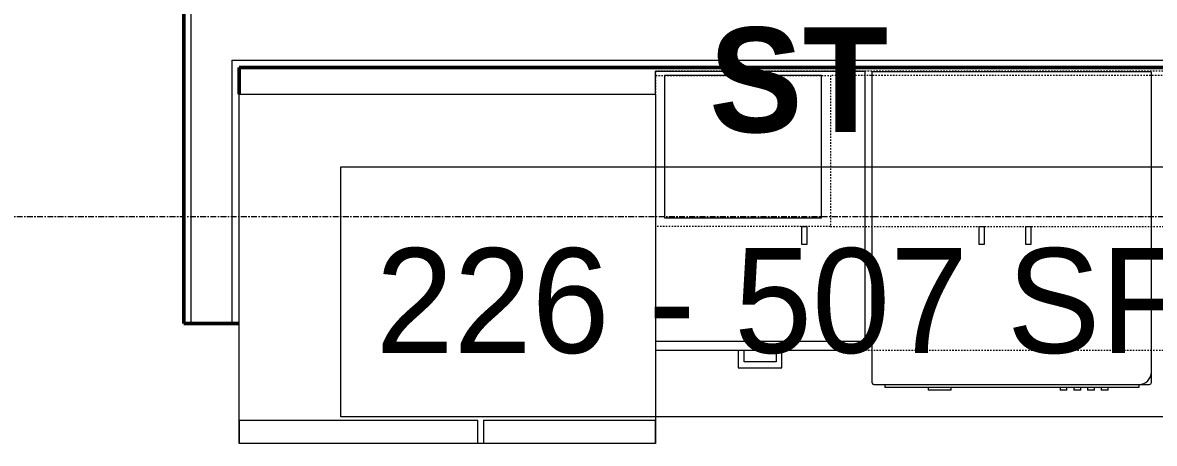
# Model space of a CAD drawing. Header units: inches. Extents: x -4217 to -1814, y 9706 to 12425.
# Drawn here: x -3111 to -3013.8, y 10147.7 to 10183.9 of the extents above; entities that cross this region are included whole.
import ezdxf

# ---------------------------------------------------------------- set-up
doc = ezdxf.new("R2010")
doc.units = ezdxf.units.IN
doc.header["$MEASUREMENT"] = 0
doc.linetypes.add('Dash', pattern=[0.25, 0.125, -0.125])
doc.linetypes.add('Grid Line 1_2_', pattern=[0.875, 0.5, -0.125, 0.125, -0.125])
for name, color, linetype, lineweight in [('A-AREA-IDEN', 2, 'Continuous', 9), ('A-WALL-3', 250, 'Continuous', 50), ('A-WALL-4', 10, 'Continuous', 13), ('Q-CASE-3', 7, 'Continuous', 9), ('Q-CASE-4', 7, 'Dash', 9), ('Q-CASE-HDLN-1', 7, 'Dash', 9), ('Q-SPCQ-1', 7, 'Continuous', 9), ('S-GRID-1', 1, 'Grid Line 1_2_', 9)]:
    doc.layers.add(name, color=color, linetype=linetype, lineweight=lineweight)
doc.styles.add('Century Gothic', font='ufonts.com_century-gothic.ttf', dxfattribs={"height": 9})
doc.styles.add('Century Gothic_B', font='GOTHICB.TTF', dxfattribs={"height": 9})

msp = doc.modelspace()

# ---------------------------------------------------------------- linework, layer by layer
at = {"layer": 'A-AREA-IDEN', "flags": 128}
msp.add_lwpolyline([(-3083.63246, 10171.49172), (-3008.12695, 10171.49172), (-3008.12695, 10149.99566), (-3083.63246, 10149.99566)], close=True, dxfattribs=at)
at = {"layer": 'A-WALL-3'}
for p, q in [((-3097.12374, 10260.92665), (-3097.12374, 10158.01747)), ((-3092.37374, 10180.02851), (-2937.27374, 10180.02851)), ((-3092.37374, 10177.71601), (-3092.37374, 10180.02851)), ((-3097.12374, 10158.01747), (-3092.37374, 10158.01747))]:
    msp.add_line(p, q, dxfattribs=at)
at = {"layer": 'A-WALL-4'}
for p, q in [((-3096.49874, 10260.92665), (-3096.49874, 10158.01747)), ((-3092.99874, 10180.65351), (-3092.37374, 10180.65351)), ((-3092.99874, 10180.65351), (-3092.99874, 10158.01747)), ((-3092.37374, 10180.65351), (-2937.27374, 10180.65351))]:
    msp.add_line(p, q, dxfattribs=at)
at = {"layer": 'Q-CASE-3'}
for p, q in [((-3056.62374, 10177.71601), (-3056.62374, 10179.71601)), ((-3056.62374, 10179.71601), (-3038.62374, 10179.71601)), ((-3042.34573, 10179.34101), (-3055.84573, 10179.34101)), ((-3055.84573, 10179.34101), (-3055.84573, 10167.09101)), ((-3042.34573, 10167.09101), (-3042.34573, 10179.34101)), ((-3038.62374, 10179.71601), (-3038.62374, 10156.46601)), ((-3055.84573, 10167.09101), (-3042.34573, 10167.09101)), ((-3044.08418, 10166.34101), (-3043.59573, 10166.34101)), ((-3044.08418, 10166.34101), (-3044.08418, 10164.84175)), ((-3043.59573, 10164.84175), (-3043.59573, 10166.34101)), ((-3028.84573, 10166.34101), (-3028.35729, 10166.34101)), ((-3028.84573, 10166.34101), (-3028.84573, 10164.84175)), ((-3028.35729, 10164.84175), (-3028.35729, 10166.34101)), ((-3024.84573, 10166.34101), (-3024.35729, 10166.34101)), ((-3024.84573, 10166.34101), (-3024.84573, 10164.84175)), ((-3024.35729, 10164.84175), (-3024.35729, 10166.34101)), ((-3044.08418, 10164.84175), (-3043.59573, 10164.84175)), ((-3028.84573, 10164.84175), (-3028.35729, 10164.84175)), ((-3024.84573, 10164.84175), (-3024.35729, 10164.84175)), ((-3038.62374, 10156.46601), (-3056.62374, 10156.46601)), ((-3038.62374, 10155.71601), (-3038.62374, 10156.46601)), ((-3056.62374, 10155.71601), (-3038.62374, 10155.71601)), ((-3049.49874, 10155.71601), (-3048.99936, 10155.71601)), ((-3049.49874, 10155.71601), (-3049.49874, 10154.21601)), ((-3048.99936, 10154.71538), (-3048.99936, 10155.71601)), ((-3045.74874, 10155.71601), (-3046.24811, 10155.71601)), ((-3046.24811, 10155.71601), (-3046.24811, 10154.71538)), ((-3045.74874, 10154.21601), (-3045.74874, 10155.71601)), ((-3046.24811, 10154.71538), (-3048.99936, 10154.71538)), ((-3049.49874, 10154.21601), (-3045.74874, 10154.21601))]:
    msp.add_line(p, q, dxfattribs=at)
at = {"layer": 'Q-CASE-4'}
for p, q in [((-3056.59573, 10166.34101), (-3056.59573, 10179.34101)), ((-3056.59573, 10179.34101), (-3041.59573, 10179.34101)), ((-3011.59573, 10179.34101), (-3041.59573, 10179.34101)), ((-3041.59573, 10179.34101), (-3041.59573, 10166.34101)), ((-3041.59573, 10179.34101), (-3041.59573, 10166.34101)), ((-3041.59573, 10166.34101), (-3056.59573, 10166.34101)), ((-3041.59573, 10166.34101), (-3011.59573, 10166.34101))]:
    msp.add_line(p, q, dxfattribs=at)
at = {"layer": 'Q-CASE-HDLN-1'}
for p, q in [((-3056.62374, 10179.71601), (-3056.62374, 10177.71601)), ((-2939.77374, 10179.71601), (-3056.62374, 10179.71601)), ((-3056.62374, 10155.71601), (-3012.85089, 10155.71601))]:
    msp.add_line(p, q, dxfattribs=at)
at = {"layer": 'Q-SPCQ-1'}
for p, q in [((-3014.02374, 10179.65351), (-3038.02374, 10179.65351)), ((-3038.02374, 10179.65351), (-3038.02374, 10152.97536)), ((-3014.02374, 10153.85036), (-3014.02374, 10179.65351)), ((-3092.37374, 10147.71601), (-3092.37374, 10177.71601)), ((-3092.37374, 10177.71601), (-3056.62374, 10177.71601)), ((-3056.62374, 10177.71601), (-3056.62374, 10147.71601)), ((-3014.02374, 10152.97536), (-3014.02374, 10153.85036)), ((-3037.82689, 10152.77851), (-3015.09559, 10152.77851)), ((-3036.93079, 10152.77851), (-3036.93079, 10152.52851)), ((-3015.11667, 10152.52851), (-3036.93079, 10152.52851)), ((-3033.19969, 10152.52851), (-3033.19969, 10152.27851)), ((-3031.23119, 10152.27851), (-3031.23119, 10152.52851)), ((-3021.8737, 10152.52851), (-3021.8737, 10152.27851)), ((-3021.28315, 10152.27851), (-3021.28315, 10152.52851)), ((-3020.6926, 10152.52851), (-3020.6926, 10152.27851)), ((-3020.10205, 10152.27851), (-3020.10205, 10152.52851)), ((-3019.5115, 10152.52851), (-3019.5115, 10152.27851)), ((-3018.92095, 10152.27851), (-3018.92095, 10152.52851)), ((-3018.33039, 10152.52851), (-3018.33039, 10152.27851)), ((-3017.73984, 10152.27851), (-3017.73984, 10152.52851)), ((-3015.11667, 10152.77869), (-3015.11667, 10152.52851)), ((-3015.09559, 10152.77851), (-3014.22059, 10152.77851)), ((-3032.21544, 10152.27851), (-3033.19969, 10152.27851)), ((-3031.23119, 10152.27851), (-3032.21544, 10152.27851)), ((-3021.28315, 10152.27851), (-3021.8737, 10152.27851)), ((-3020.10205, 10152.27851), (-3020.6926, 10152.27851)), ((-3018.92095, 10152.27851), (-3019.5115, 10152.27851)), ((-3017.73984, 10152.27851), (-3018.33039, 10152.27851)), ((-3092.37374, 10149.71601), (-3071.87374, 10149.71601)), ((-3092.37374, 10149.71601), (-3092.37374, 10147.71601)), ((-3071.87374, 10147.71601), (-3071.87374, 10149.71601)), ((-3071.37374, 10149.71601), (-3056.62374, 10149.71601)), ((-3071.37374, 10149.71601), (-3071.37374, 10147.71601)), ((-3056.62374, 10147.71601), (-3056.62374, 10149.71601)), ((-3056.62374, 10147.71601), (-3092.37374, 10147.71601)), ((-3071.87374, 10147.71601), (-3092.37374, 10147.71601)), ((-3056.62374, 10147.71601), (-3071.37374, 10147.71601))]:
    msp.add_line(p, q, dxfattribs=at)
for centre, radius, start, end in [((-3015.09559, 10153.85036), 1.07185, 270, 0), ((-3037.82689, 10152.97536), 0.19685, 180, 270), ((-3037.82689, 10152.97536), 0.19685, 180, 255), ((-3014.22059, 10152.97536), 0.19685, 270, 0)]:
    msp.add_arc(centre, radius, start, end, dxfattribs=at)
at = {"layer": 'S-GRID-1'}
msp.add_line((-1814.20638, 10167.1894), (-4168.71446, 10167.1894), dxfattribs=at)

# ---------------------------------------------------------------- texts
at = {"layer": 'A-AREA-IDEN', "char_height": 9, "attachment_point": 1}
for s, insert, width, style in [('ST', (-3052.00254, 10183.45987), 14.544, 'Century Gothic_B'), ('226 - 507 SF', (-3080.63246, 10164.49172), 83.931, 'Century Gothic')]:
    msp.add_mtext(s, dxfattribs=dict(at, insert=insert, width=width, style=style))

doc.saveas('drawing.dxf')
